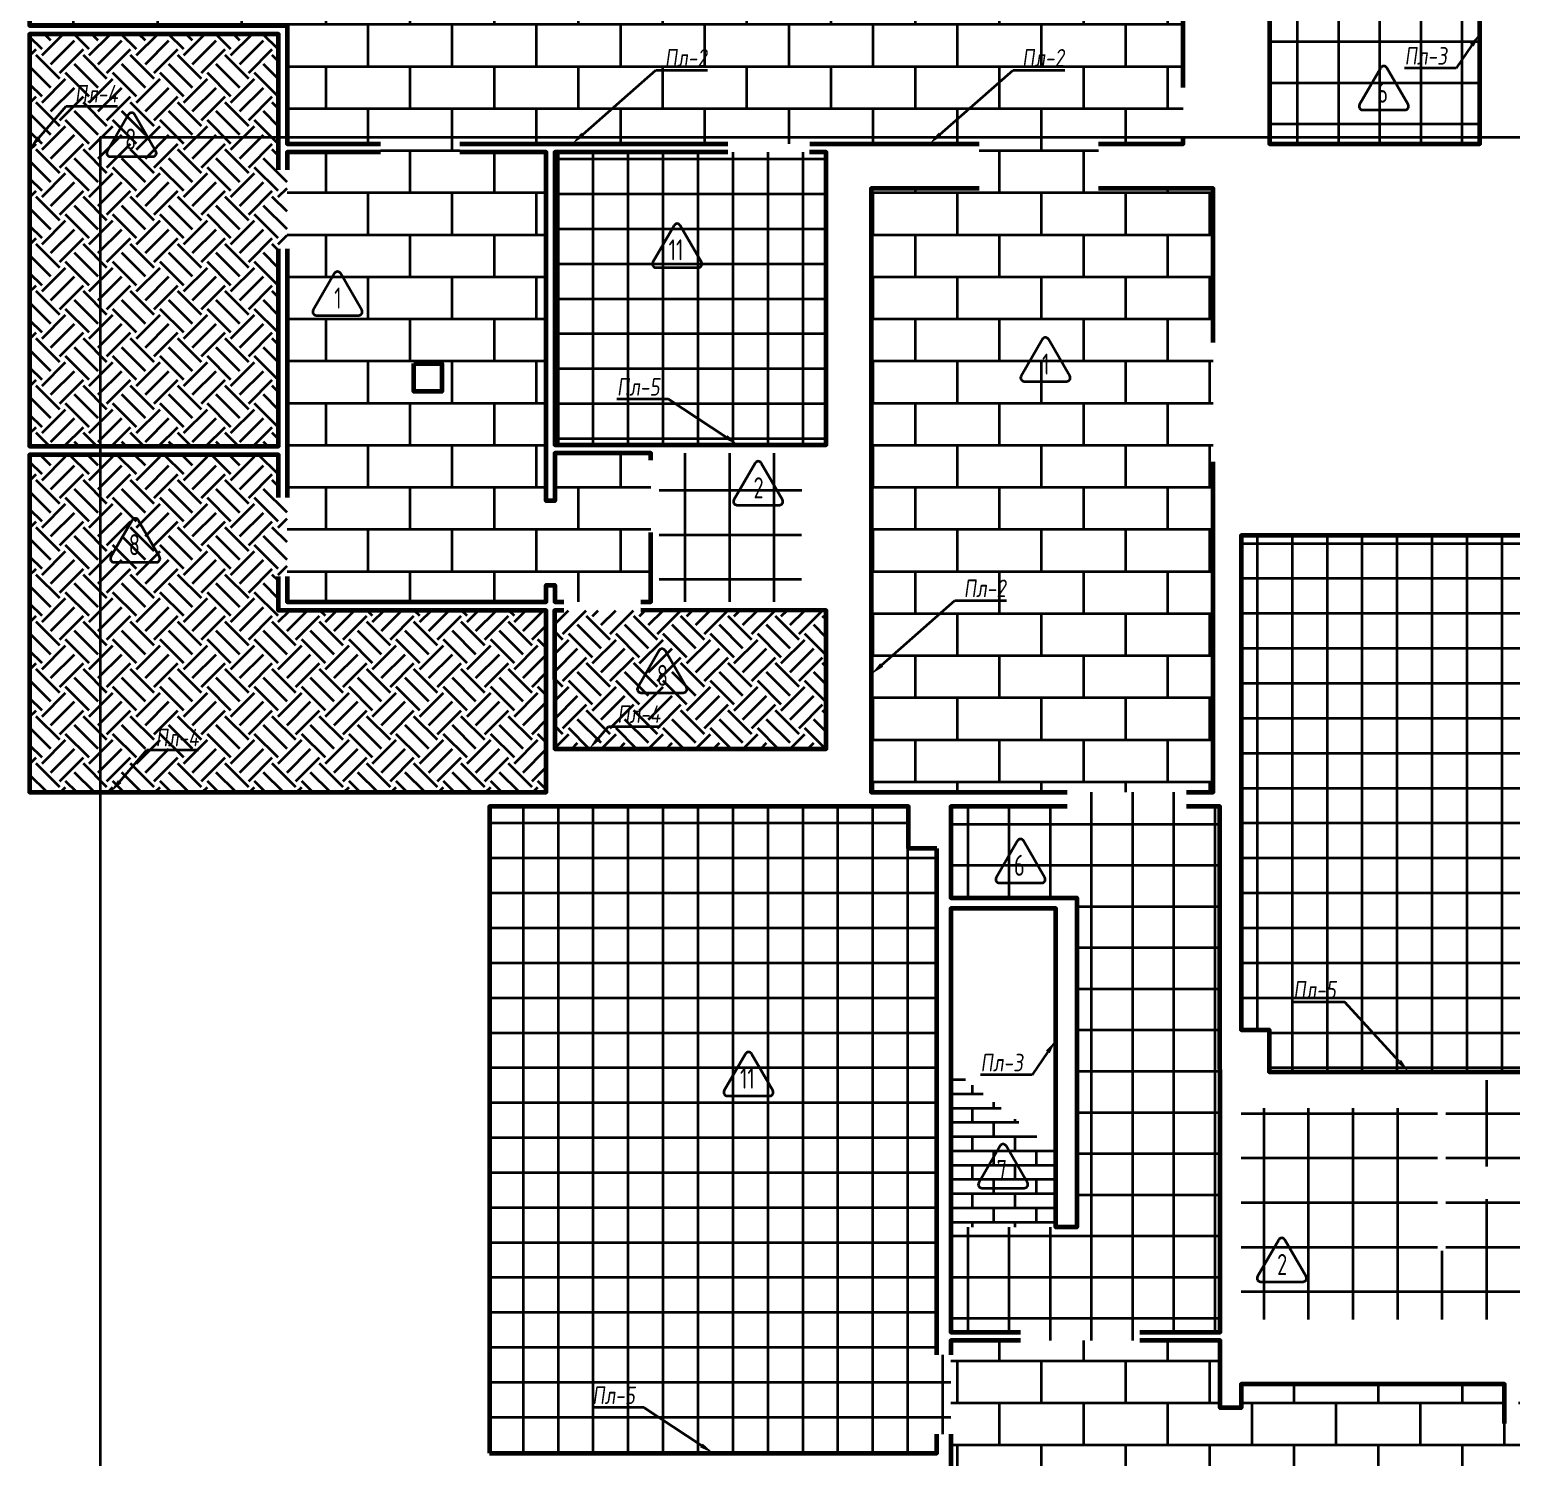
# Model space of a CAD drawing. Header units: millimetres. Extents: x -510890 to 418982, y -118257 to 141350.
# Drawn here: x -208914 to -187784, y -53291 to -32928 of the extents above; entities that cross this region are included whole.
import ezdxf
from ezdxf import colors
from ezdxf.entities.mleader import LeaderData, LeaderLine
from ezdxf.enums import TextEntityAlignment as Align
from ezdxf.math import Vec2, Vec3

# ---------------------------------------------------------------- set-up
doc = ezdxf.new("R2010")
doc.units = ezdxf.units.MM
doc.layers.add('АР_Площадь контур', color=220, linetype='Continuous', lineweight=35, plot=False)
doc.styles.add('ISOCPEUR', font='isocpeur.ttf', dxfattribs={"height": 799.9999999999999})
doc.styles.add('Архитект', font='isocpeur.ttf', dxfattribs={"width": 0.8, "oblique": 8})
pattern_1 = [(90, (2999.906531600514, -126491.3171925145), (-587.375, 0), []), (180, (2999.906531600514, -126491.3171925145), (-5.684341886080801e-14, -587.375), [])]
pattern_2 = [(0, (2999.906531600514, -126491.3171925145), (0, 600.2528), []), (90, (2999.906531600514, -126491.3171925145), (-600.2528, 600.2528), [600.2528, -600.2528])]
pattern_3 = [(45, (2999.906531600514, -126491.3171925145), (0, 673.5192090801866), [476.25, -476.25]), (45, (2873.621679898002, -126365.032340812), (0, 673.5192090801866), [476.25, -476.25]), (45, (2747.336828195432, -126238.7474891095), (0, 673.5192090801866), [476.25, -476.25]), (135, (2747.336828195432, -126154.5575879744), (-673.5192090801866, 0), [476.25, -476.25]), (135, (2873.621679898002, -126028.2727362719), (-673.5192090801866, 0), [476.25, -476.25]), (135, (2999.906531600514, -125901.9878845694), (-673.5192090801866, 0), [476.25, -476.25])]
pattern_4 = [(90, (2999.906531600514, -126491.3171925145), (-498.475, 0), []), (180, (2999.906531600514, -126491.3171925145), (-5.684341886080801e-14, -498.475), [])]
pattern_5 = [(90, (2999.906531600514, -126491.3171925145), (-635, 0), []), (180, (2999.906531600514, -126491.3171925145), (0, -635), [])]

msp = doc.modelspace()

# ---------------------------------------------------------------- hatches: boundary and pattern name
at = {"layer": 'АР_Площадь контур', "true_color": 0x000000}
h = msp.add_hatch(dxfattribs=at)
h.set_pattern_fill('AR-B816', color=18, scale=2.954)
h.set_pattern_definition(pattern_2)
h.paths.add_polyline_path([(-197034.0023937671, -20241.92687094527), (-196595.9305908831, -20241.94331149389), (-196595.930590883, -20121.94323859811), (-194895.9305908831, -20121.94323859803), (-194895.9224386431, -20241.93508635804), (-194484.1250021162, -20241.92686122219), (-194484.1250021161, -27555.61835678614), (-191743.9339438618, -27555.61835678614), (-191743.9386905005, -27675.63473416195), (-191234.10466333, -27675.63473416195), (-191233.9386905005, -29375.63473416196), (-191743.9339438618, -29375.63473416196), (-192463.4233048471, -29375.63473416196), (-192465.4941422016, -33757.45152046331), (-192465.4504508321, -34555.60840242661), (-205243.7711939339, -34556.58818935812), (-205243.8821078701, -32870.60965081202), (-203434.0038327439, -31690.6183567862), (-203434.0038327439, -32090.6183567862), (-203034.0038327439, -32090.6183567862), (-203034.0038327439, -31690.6183567862), (-203434.0038327439, -31690.6183567862), (-205243.8821078701, -32870.60965081202), (-208914.1250021159, -32870.61835442346), (-208914.1250021159, -30220.6183567862), (-197034.0038327439, -30220.61835678617), (-197434.0038327439, -31690.6183567862), (-197434.0038327439, -32090.6183567862), (-197034.0038327439, -32090.6183567862), (-197034.0038327439, -31690.6183567862), (-197434.0038327439, -31690.6183567862), (-197034.0038327439, -30220.61835678617)])
h = msp.add_hatch(dxfattribs=at)
h.set_pattern_fill('ANSI37', color=18, scale=185, angle=45)
h.set_pattern_definition(pattern_1)
h.paths.add_polyline_path([(-191233.973634942, -32445.63473416212), (-188234.0085793823, -32445.63473416212), (-188234.0085793823, -34555.63473416198), (-191233.973634942, -34555.63473416198)])
at = {"layer": 'АР_Площадь контур'}
h = msp.add_hatch(dxfattribs=at)
h.set_pattern_fill('EARTH', color=3, scale=75, angle=45)
h.set_pattern_definition(pattern_3)
h.paths.add_polyline_path([(-205363.9184667387, -38870.28771845728), (-208914.1296914623, -38870.94899666396), (-208914.1203008375, -32990.9466043596), (-205363.9274784197, -32990.29003626538), (-205363.8560908134, -34926.45433814223), (-205243.7758610295, -34926.66691367997), (-205243.8868521065, -36056.66691367997), (-205363.8462790705, -36056.44736682351)])
at = {"layer": 'АР_Площадь контур', "true_color": 0x000000}
h = msp.add_hatch(dxfattribs=at)
h.set_pattern_fill('AR-B816', color=18, scale=2.954)
h.set_pattern_definition(pattern_2)
h.paths.add_polyline_path([(-201546.4380353452, -41090.56826426776), (-205243.8620935788, -41090.77078863868), (-205243.8730311684, -34675.62066739998), (-203908.932913575, -34675.61751542206), (-203908.932913575, -34556.48583967312), (-202778.9000883847, -34555.63473416201), (-202778.8472017172, -34675.6159394331), (-201546.4566239877, -34675.61436344415), (-201546.4631358078, -38453.0332604791), (-203034.0038327439, -37690.6183567862), (-203434.0038327439, -37690.6183567862), (-203434.0038327439, -38090.6183567862), (-203034.0038327439, -38090.6183567862), (-203034.0038327439, -37690.6183567862), (-201546.4631358078, -38453.0332604791), (-201546.4406073299, -39650.67045444209), (-201426.440607332, -39650.66972862399), (-201426.4453378198, -38968.57499935204), (-200057.5825692444, -38968.59137672785), (-200057.5772455126, -41090.56826426776), (-201426.4380353382, -41090.56826426776), (-201426.4406073407, -40850.67039786893), (-201546.4406073338, -40850.67168441767)])
h = msp.add_hatch(dxfattribs=at)
h.set_pattern_fill('AR-B816', color=18, scale=2.954)
h.set_pattern_definition(pattern_2)
h.paths.add_polyline_path([(-192034.1205476017, -43805.61333229108), (-196914.1297487546, -43805.62338128139), (-196914.1202554774, -35195.62102622506), (-195373.9736349421, -35195.63473416201), (-195373.9736349421, -34555.83141553318), (-193673.9736349421, -34555.70106681076), (-193673.9736349421, -35195.63473416201), (-192034.1294566303, -35195.61568734727), (-192034.1297487547, -39840.6347341616)])
at = {"layer": 'АР_Площадь контур', "true_color": 0x000000, "transparency": 33554687}
h = msp.add_hatch(dxfattribs=at)
h.set_pattern_fill('ANSI37', color=18, scale=157, angle=45, style=0)
h.set_pattern_definition(pattern_4)
h.paths.add_polyline_path([(-197554.1205476015, -38848.57064678298), (-201426.4617171802, -38848.57935192109), (-201426.4522239032, -34675.61968237286), (-197554.1294566304, -34675.61568734724)])
at = {"layer": 'АР_Площадь контур'}
h = msp.add_hatch(dxfattribs=at)
h.set_pattern_fill('EARTH', color=3, scale=75, angle=45)
h.set_pattern_definition(pattern_3)
h.paths.add_polyline_path([(-201546.4069322019, -43805.5765539819), (-208914.1297487542, -43805.65785764641), (-208914.1202554773, -38990.62102622512), (-205363.3394748238, -38990.6156873473), (-205363.8560908188, -39599.36528619733), (-205243.8560908233, -39599.36424423588), (-205243.8882671402, -40729.58431067539), (-205363.5992453152, -40729.58431067539), (-205363.3423998116, -41210.56941523985), (-201546.433813024, -41210.56711329572)])
h = msp.add_hatch(dxfattribs=at)
h.set_pattern_fill('ANSI37', color=3, scale=200, angle=45)
h.set_pattern_definition(pattern_5)
h.paths.add_polyline_path([(-197904.938512015, -41090.53541115217), (-199937.5772052988, -41090.56826426776), (-199937.5772052988, -39068.63981233039), (-199937.5772052988, -38968.62343495458), (-197904.1620606702, -38968.57499935204)])
at = {"layer": 'АР_Площадь контур', "true_color": 0x000000}
h = msp.add_hatch(dxfattribs=at)
h.set_pattern_fill('AR-B816', color=18, scale=2.954)
h.set_pattern_definition([(0, (2999.906531600514, -81926.04339783124), (0, 600.2528), []), (90, (2999.906531600514, -81926.04339783124), (-600.2528, 600.2528), [600.2528, -600.2528])])
h.paths.add_polyline_path([(-168118.946971411, -51325.6183567862), (-168118.946971411, -51625.6183567862), (-181228.946971411, -51625.6183567862), (-181228.946971411, -51325.6183567862)])
h.paths.add_polyline_path([(-183228.946971411, -51325.63473416201), (-183228.9422247723, -51625.6183567862), (-183228.9422247723, -52346.82743728993), (-187683.9422247723, -52346.82743728993), (-187683.9422247723, -52808.15244788246), (-187883.9469714111, -52808.15244788246), (-187883.946971411, -52246.8274410411), (-191638.9422247719, -52246.82743353874), (-191638.9415372549, -52583.13607050665), (-191938.9432560484, -52583.13607050665), (-191938.9432560484, -51625.61617455672), (-195778.9415647644, -51625.61617455672), (-195778.9422247722, -62735.61830447457), (-195978.9422247723, -62735.61835678614), (-195978.9422247722, -62515.6183044744), (-202253.9422247725, -62515.61830447451), (-202253.9422247723, -64735.61835678626), (-195978.9422247722, -64735.6183567862), (-195978.9422247722, -64235.61835678614), (-195778.9422247722, -64235.6183567862), (-195778.9422247722, -64835.61835678626), (-191838.9422247719, -64835.61835678626), (-191838.9422247721, -54583.13162360043), (-191638.8860468493, -54583.14051741286), (-191638.9422247723, -55295.60795225337), (-187883.9422247722, -55295.60720442014), (-187883.9422247722, -54508.15244788246), (-187683.9469714184, -54508.1512423633), (-187683.9422247723, -55295.6183567862), (-176986.9469714109, -55295.61835678585), (-176986.946971411, -55495.63473416382), (-179423.8708611209, -55495.65281430422), (-179423.8803543991, -59645.6551693604), (-176666.5934683995, -59645.61832845965), (-176666.5744651322, -59845.6183567862), (-174966.5744651322, -59845.6183567862), (-174966.5744651322, -59645.60840681894), (-173946.9265399359, -59645.68313074025), (-173946.9265399359, -59845.6183567862), (-172246.9265399359, -59845.6183567862), (-172246.880062545, -59645.75785466158), (-169185.5603455735, -59645.5814875589), (-169185.5692546011, -55495.58384261519), (-171966.946971411, -55495.63473416204), (-171966.946971411, -55295.63473416201), (-161268.9422247722, -55295.6183567862), (-161268.9422247722, -54508.15244788246), (-161068.9469714109, -54508.15244788246), (-161068.9422247722, -55295.6183567862), (-157438.9610594658, -55295.61835657904), (-157438.9422247722, -54583.13607050665), (-157138.9422247719, -54583.13607050665), (-157138.9422247718, -64835.61835678632), (-153328.9422247723, -64835.61835678632), (-153328.9422247723, -64485.89468582039), (-153128.9422247725, -64485.78304201833), (-153128.9422247724, -64735.61835678041), (-146938.9422247726, -64735.6183567917), (-146938.9422247722, -62515.61830447445), (-153128.9422247725, -62515.61830447434), (-153128.9422247725, -62985.89468582044), (-153328.9422247723, -62985.89468582039), (-153328.9422247723, -51225.61835678597), (-157138.9422247723, -51225.61835678597), (-157138.9422247721, -51625.6183567862), (-157238.9422247723, -51625.6183567862), (-157238.9422247722, -52583.13607050665), (-157438.9422247725, -52583.13607050665), (-157438.9422247722, -52246.82743728993), (-161068.9422247723, -52246.82743728993), (-161068.9422247723, -52808.15244788237), (-161268.9422247723, -52808.1524478824), (-161268.9422247724, -52346.82743728993), (-166118.9422247723, -52346.82743728993), (-166118.9422247721, -51625.63473416097), (-166118.9469718537, -51325.60675565404), (-162736.6675136153, -51325.61835678626), (-162736.7341712984, -47910.97220721722), (-174808.9422247721, -47910.97220349373), (-174808.9422247721, -40140.61835678622), (-183073.9374781337, -40140.62369566375), (-183073.9422247722, -47910.97220163199), (-186341.5317603027, -47910.97219977027), (-186341.2169359293, -51325.6183567862)])
at = {"layer": 'АР_Площадь контур', "transparency": 33554687}
h = msp.add_hatch(dxfattribs=at)
h.set_pattern_fill('ANSI37', color=4, scale=157, angle=45, style=0)
h.set_pattern_definition(pattern_4)
h.paths.add_polyline_path([(-183894.7416655829, -47790.97219976987), (-184084.9048048827, -47789.98912983236), (-184084.8880929418, -47910.98857714579), (-185584.888092942, -47910.97220020136), (-185584.8880929418, -47790.98857714568), (-191239.0038327437, -47790.97722426508), (-191239.0038327437, -47192.83444680035), (-191638.9422247723, -47192.83444680035), (-191632.6911034546, -40140.61835681917), (-183894.7416655829, -40140.61835681917)])
at = {"layer": 'АР_Площадь контур'}
h = msp.add_hatch(dxfattribs=at)
h.set_pattern_fill('EARTH', color=3, scale=75, angle=45)
h.set_pattern_definition([(45, (215598.282578458, 54768.5593379846), (0, 673.5192090801866), [476.25, -476.25]), (45, (215471.9977267554, 54894.84418968714), (0, 673.5192090801866), [476.25, -476.25]), (45, (215345.7128750529, 55021.12904138968), (0, 673.5192090801866), [476.25, -476.25]), (135, (215345.7128750529, 55105.3189425247), (-673.5192090801866, 0), [476.25, -476.25]), (135, (215471.9977267554, 55231.60379422724), (-673.5192090801866, 0), [476.25, -476.25]), (135, (215598.282578458, 55357.88864592975), (-673.5192090801866, 0), [476.25, -476.25])])
h.paths.add_polyline_path([(-197554.8473444157, -43184.65430840052), (-201426.4155993285, -43183.23765408341), (-201426.4367480255, -41210.63952496127), (-200196.0699124269, -41210.5149931729), (-197554.125002116, -41210.56826426776)])
at = {"layer": 'АР_Площадь контур', "true_color": 0x000000}
h = msp.add_hatch(dxfattribs=at)
h.set_pattern_fill('ANSI37', color=18, scale=185, angle=45)
h.set_pattern_definition(pattern_1)
h.paths.add_polyline_path([(-195778.9398904647, -50009.30446931522), (-193981.4169619073, -50009.71921754361), (-193980.3325816063, -45310.00425601628), (-195778.9469714108, -45310.04112363781), (-195778.9422247722, -44005.63473416201), (-194118.4152044583, -44005.61835678612), (-194118.415616303, -43805.61762430368), (-192418.4152044583, -43805.63473416201), (-192418.4152044585, -44005.63473416201), (-191938.9469714107, -44005.63473416201), (-191938.9469714108, -51505.61106758579), (-193083.9469870935, -51505.61106758579), (-193083.9469870935, -51625.61617455672), (-194783.9469870935, -51625.61617455672), (-194783.9452738393, -51505.63255195878), (-195778.9469868637, -51505.63255193431)])
at = {"layer": 'АР_Площадь контур', "transparency": 33554687}
h = msp.add_hatch(dxfattribs=at)
h.set_pattern_fill('ANSI37', color=4, scale=157, angle=45, style=0)
h.set_pattern_definition(pattern_4)
h.paths.add_polyline_path([(-195978.9464206539, -53230.61333229102), (-202353.9556218068, -53230.62338128139), (-202353.9288277377, -44005.62102622516), (-196378.9422247724, -44010.61331036541), (-196378.9422247781, -44605.23805947241), (-195978.899844767, -44605.23805970125), (-195978.9231327104, -51830.4800812591), (-195778.9469714107, -51830.48008125916), (-195778.9469714109, -52960.48008125927), (-195978.946971411, -52960.48008125921)])
at = {"layer": 'АР_Площадь контур', "true_color": 0xffffff}
h = msp.add_hatch(dxfattribs=at)
h.set_pattern_fill('AR-BRSTD', scale=3)
h.set_pattern_definition([(0, (209610.4546755736, -28798.59989911701), (0, 203.2254), []), (90, (209610.4546755736, -28798.59989911701), (-304.8, 203.2254), [203.2254, -203.2254])])
h.paths.add_polyline_path([(-195778.9398904647, -50009.30446931522), (-194281.4168582255, -50009.23524935523), (-194281.4168582255, -48930.80895070583), (-195778.9363163151, -47733.30976714665)])
at = {"layer": 'АР_Площадь контур', "true_color": 0x000000}
h = msp.add_hatch(dxfattribs=at)
h.set_pattern_fill('ANSI37', color=18, scale=200, angle=45)
h.set_pattern_definition(pattern_5)
h.paths.add_polyline_path([(-186461.2167394969, -49142.57917495962), (-188718.6229957121, -49142.58922395), (-188718.6229957121, -47910.97219976998), (-186461.5327569388, -47910.97219976987), (-186462.7069988124, -48012.60922491166), (-186341.5224168018, -48012.31362143657), (-186341.4274256923, -49042.60560132601), (-186461.6167096223, -49042.60560132601)])
h = msp.add_hatch(dxfattribs=at)
h.set_pattern_fill('ANSI37', color=18, scale=200, angle=45)
h.set_pattern_definition(pattern_5)
h.paths.add_polyline_path([(-188838.6229957122, -50344.88218753936), (-188718.6229957121, -50344.88218753936), (-188718.6174665211, -49607.9654433734), (-186461.4707137955, -49607.72312373228), (-186461.4543250568, -50195.65905353334), (-186341.321118433, -50195.63473416204), (-186341.221682568, -51325.63473416204), (-191638.9469714106, -51325.618350909), (-191638.9374781336, -48309.82221540782), (-188838.6229957122, -48309.82221540777)])

# ---------------------------------------------------------------- linework, layer by layer
at = {"layer": 'АР_Площадь контур', "color": 201, "lineweight": 60, "true_color": 0xe181fe}
for points in [[(-192465.4941422016, -33755.25685312197), (-192465.4941422016, -29375.63473416196), (-191313.9386905005, -29375.63473416196)], [(-208914.1297487546, -31370.63473416201), (-208914.1261916557, -32870.63473179083), (-205243.8970801203, -32870.37106137223), (-205243.8969238299, -34555.63485797376), (-203908.847201093, -34555.63473416201)], [(-202778.9000883847, -34555.63473416201), (-198957.6903483919, -34555.63473416201)], [(-197787.6903483919, -34555.63473416201), (-195373.9736349421, -34555.63473416195)], [(-193673.9736349421, -34555.63473416203), (-192465.4504508321, -34555.60840242661), (-192465.4504508321, -34455.58048273938)], [(-203908.8471934326, -34675.63473416201), (-205243.7760025765, -34675.63473416201), (-205243.7760025765, -34926.66691367997)], [(-200057.581951935, -39068.64053814849), (-200057.581951935, -38968.59137672785), (-201426.4500844585, -38968.59137672785), (-201426.4500844585, -39650.68610602841), (-201546.4453539731, -39650.68610602841), (-201546.4760503419, -34675.63473416201), (-202778.8471934326, -34675.63473416201)], [(-195373.9736349421, -35195.63473416189), (-196914.1297487547, -35195.63473416189), (-196914.1297487547, -43805.63473416204), (-194118.4152044585, -43805.63473416204)], [(-192034.1297487547, -37390.63473416201), (-192034.1297487547, -35195.63473416201), (-193673.9736349421, -35195.63473416201)], [(-205243.8868540219, -36056.4463252144), (-205243.8560908227, -39599.36424423588)], [(-192418.4152044583, -43805.63473416201), (-192034.1297487547, -43805.63473416201), (-192034.1297487547, -39090.63473416201)], [(-200196.0595679852, -41090.72319993662), (-200057.5819921513, -41090.58464164357), (-200057.5819921513, -40098.54247092948)], [(-205243.735546522, -40729.58431067539), (-205243.8668513107, -41090.58464164357), (-201546.4427824089, -41090.54500067566), (-201546.4427824089, -40850.68806176589), (-201426.4453539656, -40850.68806176589), (-201426.4453539656, -41090.58464164357), (-201296.0746238587, -41090.58464164357)], [(-194783.9469870935, -51625.63255193253), (-195778.9469714107, -51625.63255193256), (-195778.9469714107, -51830.48008125916)], [(-187883.9469714111, -52808.15244788246), (-187883.946971411, -52246.84381466574), (-191638.9469714109, -52246.84381466618), (-191638.946971411, -52583.15244788246), (-191938.946971411, -52583.1524478824), (-191938.9469718703, -51625.63255193253), (-193083.9469716405, -51625.63255193253)], [(-195778.9469714107, -52960.48008125927), (-195778.9469714106, -54330.6347341619)]]:
    msp.add_lwpolyline(points, dxfattribs=at)
at = {"layer": 'АР_Площадь контур', "lineweight": 60}
for points in [[(-191233.9386905005, -29375.63473416196), (-191233.9213399707, -34555.62338063599), (-188234.0085794423, -34555.6436181403), (-188233.973634942, -29375.63473416201)], [(-205363.8560908134, -34926.45433814223), (-205363.8561372221, -32990.63464902496), (-208914.1297223837, -32990.63462438723), (-208914.1297487547, -38870.63473416201), (-205362.9755380745, -38869.48429656412), (-205363.8868540174, -36056.44736717582)], [(-198957.6046359099, -34675.63473416201), (-201426.4760502493, -34675.63473416201), (-201426.4508102767, -38848.59137672785), (-197554.1297487547, -38848.59137672785), (-197554.1297487547, -34675.63473416201), (-197792.6046359098, -34675.63473416201)], [(-205363.8560908188, -39599.36528619733), (-205364.4759495557, -38990.63473416206), (-208914.1297487547, -38990.63473416198), (-208914.1297487547, -43805.63473416201), (-201546.4146114523, -43805.60125986289), (-201546.441495435, -41210.58464164357), (-205363.8602656311, -41210.8067742711), (-205363.8882799845, -40729.37133815081)], [(-184084.9046668432, -47790.98857714573), (-183894.7464122216, -47790.98857714602), (-183894.7464122216, -40140.69475975917), (-191638.946971411, -40140.69475975917), (-191638.946971411, -47192.85082417616), (-191239.0085793824, -47192.85082417616), (-191239.0085793824, -47790.98857714565), (-185584.8880929418, -47790.98857715115)], [(-201296.0897412159, -41210.60142436507), (-201429.1436407356, -41210.58466484793), (-201426.4202900796, -43183.25475645682), (-197553.5545299558, -43183.25478282783), (-197554.7049675536, -41210.12898367213), (-200196.0745922121, -41210.00062010181)], [(-195978.946971411, -44605.2544389338), (-196378.9469714111, -44605.2544389338), (-196378.9469714111, -44005.63473416201), (-202353.946971411, -44005.63473416201), (-202353.946971411, -53230.63473416201)], [(-194118.4152044583, -44005.63473416198), (-195778.9422247722, -44005.63473543976), (-195778.9800185518, -45310.0411226803), (-193980.3279430092, -45310.45613144041), (-193980.3279430092, -50009.28809193941), (-194281.5733770466, -50009.30446931522), (-194281.5733770466, -45460.41976927119), (-195778.932747041, -45460.41976927119), (-195778.9327470408, -51505.63255193431), (-194783.9452740422, -51505.64675942744)], [(-193083.9469870935, -51505.61106758579), (-191938.9469718703, -51505.61106758579), (-191939.203153834, -44005.61836541485), (-192418.4152044582, -44005.61836541485)], [(-195978.9469714107, -51830.4800812591), (-195978.946971411, -44605.2544389338)], [(-202353.9469714111, -53230.63473416201), (-195978.9469714106, -53230.63473416201), (-195978.946971411, -52960.48008125921)]]:
    msp.add_lwpolyline(points, dxfattribs=at)
at = {"layer": 'АР_Площадь контур', "linetype": 'Continuous'}
for points in [[(-189906.7476060399, -34071.92184585169), (-189300.5296653105, -34071.92184585146, 0.5773494962845065), (-189257.2284161936, -33996.92208315583), (-189560.3373007101, -33471.92209494765, 0.5773541042744643), (-189646.9401287216, -33471.92209494765), (-189950.0487906854, -33996.92169768432, 0.5773491286020777), (-189906.7476060399, -34071.92184585169, 1.710881644036777e-06)], [(-207763.1668314104, -34739.75052084051), (-207156.948890681, -34739.75052084028, 0.5773494962845065), (-207113.6476415641, -34664.75075814465), (-207416.7565260807, -34139.75076993647, 0.5773541042744643), (-207503.3593540922, -34139.75076993647), (-207806.4680160559, -34664.75037267314, 0.5773491286020777), (-207763.1668314104, -34739.75052084051, 1.710881644036777e-06)], [(-199983.2637250623, -36320.09561312501), (-199377.0457843329, -36320.09561312477, 0.5773494962845065), (-199333.744535216, -36245.09585042914), (-199636.8534197325, -35720.09586222097, 0.5773541042744643), (-199723.456247744, -35720.09586222097), (-200026.5649097078, -36245.09546495764, 0.5773491286020777), (-199983.2637250623, -36320.09561312501, 1.710881644036777e-06)], [(-204826.9220464318, -37003.31251956231), (-204220.7041057025, -37003.31251956207, 0.5773494962845065), (-204177.4028565856, -36928.31275686644), (-204480.5117411021, -36403.31276865827, 0.5773541042744643), (-204567.1145691136, -36403.31276865827), (-204870.2232310773, -36928.31237139494, 0.5773491286020777), (-204826.9220464318, -37003.31251956231, 1.710881644036777e-06)], [(-194731.9733269705, -37944.36484073922), (-194125.7553862412, -37944.36484073899, 0.5773494962845065), (-194082.4541371243, -37869.36507804336), (-194385.5630216408, -37344.36508983518, 0.5773541042744643), (-194472.1658496523, -37344.36508983518), (-194775.274511616, -37869.36469257186, 0.5773491286020777), (-194731.9733269705, -37944.36484073922, 1.710881644036777e-06)], [(-198827.5024143941, -39709.06936252885), (-198221.2844736647, -39709.06936252861, 0.5773494962845065), (-198177.9832245478, -39634.06959983298), (-198481.0921090643, -39109.06961162481, 0.5773541042744643), (-198567.6949370758, -39109.06961162481), (-198870.8035990396, -39634.06921436148, 0.5773491286020777), (-198827.5024143941, -39709.06936252885, 1.710881644036777e-06)], [(-207710.880104586, -40524.2837486878), (-207104.6621638566, -40524.28374868757, 0.5773494962845065), (-207061.3609147398, -40449.28398599193), (-207364.4697992563, -39924.28399778375, 0.5773541042744643), (-207451.0726272678, -39924.28399778375), (-207754.1812892315, -40449.28360052043, 0.5773491286020777), (-207710.880104586, -40524.2837486878, 1.710881644036777e-06)], [(-200198.6694426335, -42384.61723420909), (-199592.4515019042, -42384.61723420885, 0.5773494962845065), (-199549.1502527873, -42309.61747151322), (-199852.2591373038, -41784.61748330505, 0.5773541042744643), (-199938.8619653153, -41784.61748330505), (-200241.970627279, -42309.61708604172, 0.5773491286020777), (-200198.6694426335, -42384.61723420909, 1.710881644036777e-06)], [(-195086.5503018516, -45098.44137899205), (-194480.3323611222, -45098.44137899182, 0.5773494962845065), (-194437.0311120054, -45023.44161629619), (-194740.1399965219, -44498.44162808801, 0.5773541042744643), (-194826.7428245334, -44498.44162808801), (-195129.8514864971, -45023.44123082468, 0.5773491286020777), (-195086.5503018516, -45098.44137899205, 1.710881644036777e-06)], [(-198965.2083033369, -48134.82956243213), (-198358.9903626075, -48134.8295624319, 0.5773494962845065), (-198315.6891134906, -48059.82979973627), (-198618.7979980072, -47534.82981152809, 0.5773541042744643), (-198705.4008260187, -47534.82981152809), (-199008.5094879824, -48059.82941426476, 0.5773491286020777), (-198965.2083033369, -48134.82956243213, 1.710881644036777e-06)], [(-195335.8691445934, -49449.30446931534), (-194729.651203864, -49449.3044693151, 0.5773494962845065), (-194686.3499547471, -49374.30470661947), (-194989.4588392637, -48849.30471841129, 0.5773541042744643), (-195076.0616672751, -48849.30471841129), (-195379.1703292389, -49374.30432114797, 0.5773491286020777), (-195335.8691445934, -49449.30446931534, 1.710881644036777e-06)], [(-191360.7358224763, -50786.23317911848), (-190754.517881747, -50786.23317911825, 0.5773494962845065), (-190711.2166326301, -50711.23341642262), (-191014.3255171466, -50186.23342821444, 0.5773541042744643), (-191100.9283451581, -50186.23342821444), (-191404.0370071218, -50711.23303095112, 0.5773491286020777), (-191360.7358224763, -50786.23317911848, 1.710881644036777e-06)]]:
    msp.add_lwpolyline(points, format="xyb", dxfattribs=at)
at = {"layer": 'АР_Площадь контур', "ltscale": 40}
msp.add_lwpolyline([(-122376.9606184538, -118257.2121057041), (-207904.0590907095, -118257.2121057041), (-207904.0590907095, -34459.95385653299), (-122376.9606184538, -34459.95385653299)], close=True, dxfattribs=at)
at = {"layer": 'АР_Площадь контур', "color": 201, "lineweight": 60, "true_color": 0xe181fe}
msp.add_lwpolyline([(-203434.0085793826, -37690.63473416201), (-203034.0085793826, -37690.63473416201), (-203034.0085793826, -38090.63473416201), (-203434.0085793826, -38090.63473416201)], close=True, dxfattribs=at)

# ---------------------------------------------------------------- texts
at = {"layer": 'АР_Площадь контур', "linetype": 'Continuous', "style": 'ISOCPEUR', "width": 0.7}
for s, p in [('6', (-189620.2908864674, -33970.22617880324)), ('8', (-207472.7158634412, -34639.83546259696)), ('11', (-199696.8070054898, -36218.39994607656)), ('1', (-204518.4057534232, -36906.5141921275)), ('1', (-194423.457033962, -37847.56651330442)), ('2', (-198518.9861213855, -39612.27103509404)), ('8', (-207420.4291366168, -40424.36869044424)), ('8', (-199890.1531496249, -42287.81890677428)), ('6', (-194800.0935822792, -44996.7457119436)), ('11', (-198678.7515837644, -48033.13389538368)), ('7', (-195049.4124250209, -49347.60880226688)), ('2', (-191052.2195294678, -50689.43485168368))]:
    msp.add_text(s, height=300, dxfattribs=at).set_placement(p, align=Align.CENTER)

# ---------------------------------------------------------------- leaders
at = {"layer": 'АР_Площадь контур'}
ml = msp.add_multileader_mtext('Standard', dxfattribs=at)
ml.set_content('Пл-3', color=256, style='Архитект')
ml.set_leader_properties(color=256, linetype='ByLayer', lineweight=-1)
ml.build(insert=Vec2(0, 0))
ml.multileader.update_dxf_attribs({"text_left_attachment_type": 6, "text_right_attachment_type": 6, "dogleg_length": 25, "arrow_head_size": 200})
ctx = ml.context
ctx.base_point, ctx.char_height, ctx.arrow_head_size, ctx.landing_gap_size, ctx.plane_origin = Vec3(-189407.4264014958, -33477.32003081045), 250, 200, 100, Vec3(-203133.7567884412, -33459.83030200804)
ctx.left_attachment, ctx.right_attachment = 6, 6
notes = []
notes.append((ctx, [(0, (1, 1, 0), (-188572.1559841446, -33477.32003081045), (-1, 0), 25, [(1, [(-188233.2370628848, -32985.52098736434)], 0, [])])]))
ctx.mtext.insert, ctx.mtext.width, ctx.mtext.defined_height, ctx.mtext.line_spacing_style, ctx.mtext.flow_direction = Vec3(-189307.4264014958, -33177.32003081045), 3549.472404370372, 1007.55480667577, 2, 5
ml = msp.add_multileader_mtext('Standard', dxfattribs=at)
ml.set_content('Пл-2', color=256, style='Архитект')
ml.set_leader_properties(color=256, linetype='ByLayer', lineweight=-1)
ml.build(insert=Vec2(0, 0))
ml.multileader.update_dxf_attribs({"text_left_attachment_type": 6, "text_right_attachment_type": 6, "dogleg_length": 25, "arrow_head_size": 200})
ctx = ml.context
ctx.base_point, ctx.char_height, ctx.arrow_head_size, ctx.landing_gap_size, ctx.plane_origin = Vec3(-199957.140974989, -33505.01435407144), 250, 200, 100, Vec3(-213558.4713619345, -33187.52462526903)
ctx.left_attachment, ctx.right_attachment = 6, 6
notes.append((ctx, [(1, (1, 1, 0), (-199982.140974989, -33505.01435407144), (1, 0), 25, [(1, [(-201177.3890057129, -34555.63473416201)], 0, [])])]))
ctx.mtext.insert, ctx.mtext.width, ctx.mtext.defined_height, ctx.mtext.line_spacing_style, ctx.mtext.flow_direction = Vec3(-199857.140974989, -33205.01435407144), 3549.472404370372, 1007.55480667577, 2, 5
ml = msp.add_multileader_mtext('Standard', dxfattribs=at)
ml.set_content('Пл-2', color=256, style='Архитект')
ml.set_leader_properties(color=256, linetype='ByLayer', lineweight=-1)
ml.build(insert=Vec2(0, 0))
ml.multileader.update_dxf_attribs({"text_left_attachment_type": 6, "text_right_attachment_type": 6, "dogleg_length": 25, "arrow_head_size": 200})
ctx = ml.context
ctx.base_point, ctx.char_height, ctx.arrow_head_size, ctx.landing_gap_size, ctx.plane_origin = Vec3(-194862.0666164521, -33505.0143540714), 250, 200, 100, Vec3(-208463.3970033976, -33187.52462526899)
ctx.left_attachment, ctx.right_attachment = 6, 6
notes.append((ctx, [(1, (1, 1, 0), (-194887.0666164521, -33505.0143540714), (1, 0), 25, [(1, [(-196082.3146471761, -34555.63473416196)], 0, [])])]))
ctx.mtext.insert, ctx.mtext.width, ctx.mtext.defined_height, ctx.mtext.line_spacing_style, ctx.mtext.flow_direction = Vec3(-194762.0666164521, -33205.0143540714), 3549.472404370372, 1007.55480667577, 2, 5
ml = msp.add_multileader_mtext('Standard', dxfattribs=at)
ml.set_content('Пл-4', color=256, style='Архитект')
ml.set_leader_properties(color=256, linetype='ByLayer', lineweight=-1)
ml.build(insert=Vec2(0, 0))
ml.multileader.update_dxf_attribs({"text_left_attachment_type": 6, "text_right_attachment_type": 6, "dogleg_length": 25, "arrow_head_size": 200})
ctx = ml.context
ctx.base_point, ctx.char_height, ctx.arrow_head_size, ctx.landing_gap_size, ctx.plane_origin = Vec3(-208370.1512336202, -34017.56045599665), 250, 200, 100, Vec3(-221295.2120904063, -33255.23615354146)
ctx.left_attachment, ctx.right_attachment = 6, 6
notes.append((ctx, [(1, (1, 1, 0), (-208395.1512336202, -34017.56045599665), (1, 0), 25, [(1, [(-208914.1297341848, -34623.34626243443)], 0, [])])]))
ctx.mtext.insert, ctx.mtext.width, ctx.mtext.defined_height, ctx.mtext.line_spacing_style, ctx.mtext.flow_direction = Vec3(-208270.1512336202, -33717.56045599665), 3549.472404370372, 1007.55480667577, 2, 5
ml = msp.add_multileader_mtext('Standard', dxfattribs=at)
ml.set_content('Пл-5', color=256, style='Архитект')
ml.set_leader_properties(color=256, linetype='ByLayer', lineweight=-1)
ml.build(insert=Vec2(0, 0))
ml.multileader.update_dxf_attribs({"text_left_attachment_type": 6, "text_right_attachment_type": 6, "dogleg_length": 25, "arrow_head_size": 200})
ctx = ml.context
ctx.base_point, ctx.char_height, ctx.arrow_head_size, ctx.landing_gap_size, ctx.plane_origin = Vec3(-200639.7582156024, -38198.22380358562), 250, 200, 100, Vec3(-214363.3017305638, -38095.96182450209)
ctx.left_attachment, ctx.right_attachment = 6, 6
notes.append((ctx, [(0, (1, 1, 0), (-199804.4877982512, -38198.22380358562), (-1, 0), 25, [(1, [(-198814.60979124, -38848.59137672785)], 0, [])])]))
ctx.mtext.insert, ctx.mtext.width, ctx.mtext.defined_height, ctx.mtext.line_spacing_style, ctx.mtext.flow_direction = Vec3(-200539.7582156024, -37898.22380358562), 3549.472404370372, 1007.55480667577, 2, 5
ml = msp.add_multileader_mtext('Standard', dxfattribs=at)
ml.set_content('Пл-2', color=256, style='Архитект')
ml.set_leader_properties(color=256, linetype='ByLayer', lineweight=-1)
ml.build(insert=Vec2(0, 0))
ml.multileader.update_dxf_attribs({"text_left_attachment_type": 6, "text_right_attachment_type": 6, "dogleg_length": 25, "arrow_head_size": 200})
ctx = ml.context
ctx.base_point, ctx.char_height, ctx.arrow_head_size, ctx.landing_gap_size, ctx.plane_origin = Vec3(-195693.8817180307, -41071.48645708649), 250, 200, 100, Vec3(-209295.2121049762, -40753.99672828408)
ctx.left_attachment, ctx.right_attachment = 6, 6
notes.append((ctx, [(1, (1, 1, 0), (-195718.8817180307, -41071.48645708649), (1, 0), 25, [(1, [(-196914.1297487547, -42122.10683717707)], 0, [])])]))
ctx.mtext.insert, ctx.mtext.width, ctx.mtext.defined_height, ctx.mtext.line_spacing_style, ctx.mtext.flow_direction = Vec3(-195593.8817180307, -40771.48645708649), 3549.472404370372, 1007.55480667577, 2, 5
ml = msp.add_multileader_mtext('Standard', dxfattribs=at)
ml.set_content('Пл-4', color=256, style='Архитект')
ml.set_leader_properties(color=256, linetype='ByLayer', lineweight=-1)
ml.build(insert=Vec2(0, 0))
ml.multileader.update_dxf_attribs({"text_left_attachment_type": 6, "text_right_attachment_type": 6, "dogleg_length": 25, "arrow_head_size": 200})
ctx = ml.context
ctx.base_point, ctx.char_height, ctx.arrow_head_size, ctx.landing_gap_size, ctx.plane_origin = Vec3(-200634.656025416, -42866.06764758803), 250, 200, 100, Vec3(-213559.7168822021, -42103.74334513283)
ctx.left_attachment, ctx.right_attachment = 6, 6
notes.append((ctx, [(1, (1, 1, 0), (-200659.656025416, -42866.06764758803), (1, 0), 25, [(1, [(-200931.3905430485, -43183.25403145922)], 0, [])])]))
ctx.mtext.insert, ctx.mtext.width, ctx.mtext.defined_height, ctx.mtext.line_spacing_style, ctx.mtext.flow_direction = Vec3(-200534.656025416, -42566.06764758803), 3549.472404370372, 1007.55480667577, 2, 5
ml = msp.add_multileader_mtext('Standard', dxfattribs=at)
ml.set_content('Пл-4', color=256, style='Архитект')
ml.set_leader_properties(color=256, linetype='ByLayer', lineweight=-1)
ml.build(insert=Vec2(0, 0))
ml.multileader.update_dxf_attribs({"text_left_attachment_type": 6, "text_right_attachment_type": 6, "dogleg_length": 25, "arrow_head_size": 200})
ctx = ml.context
ctx.base_point, ctx.char_height, ctx.arrow_head_size, ctx.landing_gap_size, ctx.plane_origin = Vec3(-207218.153108097, -43199.84892772423), 250, 200, 100, Vec3(-220143.2139648831, -42437.52462526903)
ctx.left_attachment, ctx.right_attachment = 6, 6
notes.append((ctx, [(1, (1, 1, 0), (-207243.153108097, -43199.84892772423), (1, 0), 25, [(1, [(-207762.1316086615, -43805.63473416201)], 0, [])])]))
ctx.mtext.insert, ctx.mtext.width, ctx.mtext.defined_height, ctx.mtext.line_spacing_style, ctx.mtext.flow_direction = Vec3(-207118.153108097, -42899.84892772423), 3549.472404370372, 1007.55480667577, 2, 5
ml = msp.add_multileader_mtext('Standard', dxfattribs=at)
ml.set_content('Пл-5', color=256, style='Архитект')
ml.set_leader_properties(color=256, linetype='ByLayer', lineweight=-1)
ml.build(insert=Vec2(0, 0))
ml.multileader.update_dxf_attribs({"text_left_attachment_type": 6, "text_right_attachment_type": 6, "dogleg_length": 25, "arrow_head_size": 200})
ctx = ml.context
ctx.base_point, ctx.char_height, ctx.arrow_head_size, ctx.landing_gap_size, ctx.plane_origin = Vec3(-190994.6148337458, -46796.79803937676), 250, 200, 100, Vec3(-203880.6669327456, -47038.3840233144)
ctx.left_attachment, ctx.right_attachment = 6, 6
notes.append((ctx, [(0, (1, 1, 0), (-190159.3444163946, -46796.79803937676), (-1, 0), 25, [(1, [(-189246.4715573347, -47791.01357554016)], 0, [])])]))
ctx.mtext.insert, ctx.mtext.width, ctx.mtext.defined_height, ctx.mtext.line_spacing_style, ctx.mtext.flow_direction = Vec3(-190894.6148337458, -46496.79803937676), 3549.472404370372, 1007.55480667577, 2, 5
ml = msp.add_multileader_mtext('Standard', dxfattribs=at)
ml.set_content('Пл-3', color=256, style='Архитект')
ml.set_leader_properties(color=256, linetype='ByLayer', lineweight=-1)
ml.build(insert=Vec2(0, 0))
ml.multileader.update_dxf_attribs({"text_left_attachment_type": 6, "text_right_attachment_type": 6, "dogleg_length": 25, "arrow_head_size": 200})
ctx = ml.context
ctx.base_point, ctx.char_height, ctx.arrow_head_size, ctx.landing_gap_size, ctx.plane_origin = Vec3(-195454.9911991601, -47835.62827388817), 250, 200, 100, Vec3(-209181.3215861055, -47818.13854508576)
ctx.left_attachment, ctx.right_attachment = 6, 6
notes.append((ctx, [(0, (1, 1, 0), (-194619.7207818089, -47835.62827388817), (-1, 0), 25, [(1, [(-194280.8018605491, -47343.82923044206)], 0, [])])]))
ctx.mtext.insert, ctx.mtext.width, ctx.mtext.defined_height, ctx.mtext.line_spacing_style, ctx.mtext.flow_direction = Vec3(-195354.9911991601, -47535.62827388817), 3549.472404370372, 1007.55480667577, 2, 5
ml = msp.add_multileader_mtext('Standard', dxfattribs=at)
ml.set_content('Пл-5', color=256, style='Архитект')
ml.set_leader_properties(color=256, linetype='ByLayer', lineweight=-1)
ml.build(insert=Vec2(0, 0))
ml.multileader.update_dxf_attribs({"text_left_attachment_type": 6, "text_right_attachment_type": 6, "dogleg_length": 25, "arrow_head_size": 200})
ctx = ml.context
ctx.base_point, ctx.char_height, ctx.arrow_head_size, ctx.landing_gap_size, ctx.plane_origin = Vec3(-200991.5994455928, -52580.25078364398), 250, 200, 100, Vec3(-214715.1429605542, -52477.98880456045)
ctx.left_attachment, ctx.right_attachment = 6, 6
notes.append((ctx, [(0, (1, 1, 0), (-200156.3290282416, -52580.25078364398), (-1, 0), 25, [(1, [(-199166.4510212304, -53230.6183567862)], 0, [])])]))
ctx.mtext.insert, ctx.mtext.width, ctx.mtext.defined_height, ctx.mtext.line_spacing_style, ctx.mtext.flow_direction = Vec3(-200891.5994455928, -52280.25078364398), 3549.472404370372, 1007.55480667577, 2, 5
for ctx, leaders in notes:
    for number, flags, end, landing, length, lines in leaders:
        leader = LeaderData()
        leader.index, (leader.has_last_leader_line, leader.has_dogleg_vector, leader.attachment_direction) = number, flags
        leader.last_leader_point, leader.dogleg_vector, leader.dogleg_length = Vec3(end), Vec3(landing), length
        for number, points, colour, breaks in lines:
            line = LeaderLine()
            line.index, line.vertices, line.color, line.breaks = number, Vec3.list(points), colors.encode_raw_color(colour), breaks
            leader.lines.append(line)
        ctx.leaders.append(leader)

doc.saveas('drawing.dxf')
